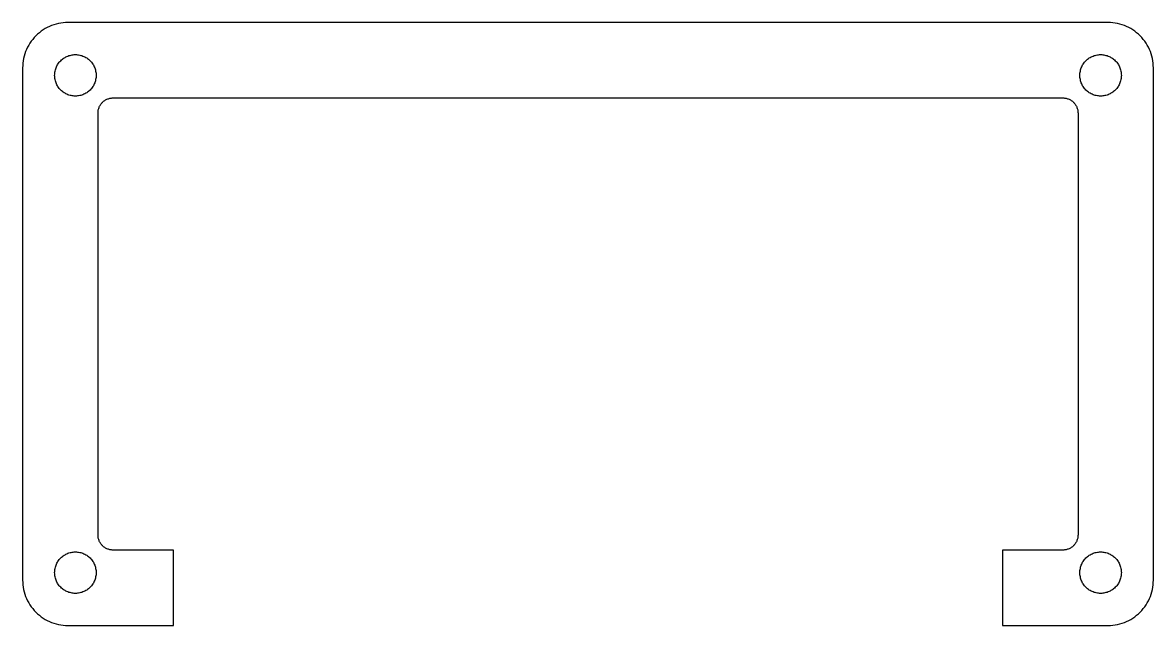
# Model space of a CAD drawing. Header units: metres. Extents: x -38 to 198, y -20 to 155.
# Drawn here: x -37.5 to 37.5, y 25 to 65 of the extents above; entities that cross this region are included whole.
import ezdxf

# ---------------------------------------------------------------- set-up
doc = ezdxf.new("R2010")
doc.units = ezdxf.units.M

msp = doc.modelspace()

# ---------------------------------------------------------------- linework, layer by layer
for p, q in [((-36.1339, 64.516), (-36.2634, 64.427)), ((-36, 64.5981), (-36.1339, 64.516)), ((-35.862, 64.673), (-36, 64.5981)), ((-35.7202, 64.7406), (-35.862, 64.673)), ((-35.5751, 64.8007), (-35.7202, 64.7406)), ((-35.427, 64.8532), (-35.5751, 64.8007)), ((-35.2764, 64.8978), (-35.427, 64.8532)), ((-35.1237, 64.9344), (-35.2764, 64.8978)), ((-34.9693, 64.9631), (-35.1237, 64.9344)), ((-34.8136, 64.9836), (-34.9693, 64.9631)), ((-34.657, 64.9959), (-34.8136, 64.9836)), ((-34.5, 65), (-34.657, 64.9959)), ((34.5, 65), (-34.5, 65)), ((34.657, 64.9959), (34.5, 65)), ((34.8136, 64.9836), (34.657, 64.9959)), ((34.9693, 64.9631), (34.8136, 64.9836)), ((35.1237, 64.9344), (34.9693, 64.9631)), ((35.2764, 64.8978), (35.1237, 64.9344)), ((35.427, 64.8532), (35.2764, 64.8978)), ((35.5751, 64.8007), (35.427, 64.8532)), ((35.7202, 64.7406), (35.5751, 64.8007)), ((35.862, 64.673), (35.7202, 64.7406)), ((36, 64.5981), (35.862, 64.673)), ((36.1339, 64.516), (36, 64.5981)), ((36.2634, 64.427), (36.1339, 64.516)), ((-36.927, 63.7634), (-37.016, 63.6339)), ((-36.8314, 63.888), (-36.927, 63.7634)), ((-36.7294, 64.0074), (-36.8314, 63.888)), ((-36.6213, 64.1213), (-36.7294, 64.0074)), ((-36.5074, 64.2294), (-36.6213, 64.1213)), ((-36.388, 64.3314), (-36.5074, 64.2294)), ((-36.2634, 64.427), (-36.388, 64.3314)), ((36.388, 64.3314), (36.2634, 64.427)), ((36.5074, 64.2294), (36.388, 64.3314)), ((36.6213, 64.1213), (36.5074, 64.2294)), ((36.7294, 64.0074), (36.6213, 64.1213)), ((36.8314, 63.888), (36.7294, 64.0074)), ((36.927, 63.7634), (36.8314, 63.888)), ((37.016, 63.6339), (36.927, 63.7634)), ((-37.3007, 63.0751), (-37.3532, 62.927)), ((-37.2406, 63.2202), (-37.3007, 63.0751)), ((-37.173, 63.362), (-37.2406, 63.2202)), ((-37.0981, 63.5), (-37.173, 63.362)), ((-37.016, 63.6339), (-37.0981, 63.5)), ((37.0981, 63.5), (37.016, 63.6339)), ((37.173, 63.362), (37.0981, 63.5)), ((37.2406, 63.2202), (37.173, 63.362)), ((37.3007, 63.0751), (37.2406, 63.2202)), ((37.3532, 62.927), (37.3007, 63.0751)), ((-37.4836, 62.3136), (-37.4959, 62.157)), ((-37.4631, 62.4693), (-37.4836, 62.3136)), ((-37.4344, 62.6237), (-37.4631, 62.4693)), ((-37.3978, 62.7764), (-37.4344, 62.6237)), ((-37.3532, 62.927), (-37.3978, 62.7764)), ((-35.1532, 62.2489), (-35.1124, 62.3082)), ((-35.1124, 62.3082), (-35.0686, 62.3653)), ((-35.0686, 62.3653), (-35.0218, 62.42)), ((-35.0218, 62.42), (-34.9723, 62.4723)), ((-34.9723, 62.4723), (-34.92, 62.5218)), ((-34.92, 62.5218), (-34.8653, 62.5686)), ((-34.8653, 62.5686), (-34.8082, 62.6124)), ((-34.8082, 62.6124), (-34.7489, 62.6532)), ((-34.7489, 62.6532), (-34.6875, 62.6908)), ((-34.6875, 62.6908), (-34.6242, 62.7251)), ((-34.6242, 62.7251), (-34.5592, 62.7561)), ((-34.5592, 62.7561), (-34.4928, 62.7837)), ((-34.4928, 62.7837), (-34.4249, 62.8077)), ((-34.4249, 62.8077), (-34.3559, 62.8281)), ((-34.3559, 62.8281), (-34.2859, 62.8449)), ((-34.2859, 62.8449), (-34.2151, 62.8581)), ((-34.2151, 62.8581), (-34.1437, 62.8675)), ((-34.1437, 62.8675), (-34.072, 62.8731)), ((-34.072, 62.8731), (-34, 62.875)), ((-34, 62.875), (-33.928, 62.8731)), ((-33.928, 62.8731), (-33.8563, 62.8675)), ((-33.8563, 62.8675), (-33.7849, 62.8581)), ((-33.7849, 62.8581), (-33.7141, 62.8449)), ((-33.7141, 62.8449), (-33.6441, 62.8281)), ((-33.6441, 62.8281), (-33.5751, 62.8077)), ((-33.5751, 62.8077), (-33.5072, 62.7837)), ((-33.5072, 62.7837), (-33.4407, 62.7561)), ((-33.4407, 62.7561), (-33.3758, 62.7251)), ((-33.3758, 62.7251), (-33.3125, 62.6908)), ((-33.3125, 62.6908), (-33.2511, 62.6532)), ((-33.2511, 62.6532), (-33.1918, 62.6124)), ((-33.1918, 62.6124), (-33.1347, 62.5686)), ((-33.1347, 62.5686), (-33.0799, 62.5218)), ((-33.0799, 62.5218), (-33.0277, 62.4723)), ((-33.0277, 62.4723), (-32.9782, 62.42)), ((-32.9782, 62.42), (-32.9314, 62.3653)), ((-32.9314, 62.3653), (-32.8876, 62.3082)), ((-32.8876, 62.3082), (-32.8468, 62.2489)), ((32.8468, 62.2489), (32.8876, 62.3082)), ((32.8876, 62.3082), (32.9314, 62.3653)), ((32.9314, 62.3653), (32.9782, 62.42)), ((32.9782, 62.42), (33.0277, 62.4723)), ((33.0277, 62.4723), (33.0799, 62.5218)), ((33.0799, 62.5218), (33.1347, 62.5686)), ((33.1347, 62.5686), (33.1918, 62.6124)), ((33.1918, 62.6124), (33.2511, 62.6532)), ((33.2511, 62.6532), (33.3125, 62.6908)), ((33.3125, 62.6908), (33.3758, 62.7251)), ((33.3758, 62.7251), (33.4407, 62.7561)), ((33.4407, 62.7561), (33.5072, 62.7837)), ((33.5072, 62.7837), (33.5751, 62.8077)), ((33.5751, 62.8077), (33.6441, 62.8281)), ((33.6441, 62.8281), (33.7141, 62.8449)), ((33.7141, 62.8449), (33.7849, 62.8581)), ((33.7849, 62.8581), (33.8563, 62.8675)), ((33.8563, 62.8675), (33.928, 62.8731)), ((33.928, 62.8731), (34, 62.875)), ((34, 62.875), (34.072, 62.8731)), ((34.072, 62.8731), (34.1437, 62.8675)), ((34.1437, 62.8675), (34.2151, 62.8581)), ((34.2151, 62.8581), (34.2859, 62.8449)), ((34.2859, 62.8449), (34.3559, 62.8281)), ((34.3559, 62.8281), (34.4249, 62.8077)), ((34.4249, 62.8077), (34.4928, 62.7837)), ((34.4928, 62.7837), (34.5592, 62.7561)), ((34.5592, 62.7561), (34.6242, 62.7251)), ((34.6242, 62.7251), (34.6875, 62.6908)), ((34.6875, 62.6908), (34.7489, 62.6532)), ((34.7489, 62.6532), (34.8082, 62.6124)), ((34.8082, 62.6124), (34.8653, 62.5686)), ((34.8653, 62.5686), (34.92, 62.5218)), ((34.92, 62.5218), (34.9723, 62.4723)), ((34.9723, 62.4723), (35.0218, 62.42)), ((35.0218, 62.42), (35.0686, 62.3653)), ((35.0686, 62.3653), (35.1124, 62.3082)), ((35.1124, 62.3082), (35.1532, 62.2489)), ((37.3978, 62.7764), (37.3532, 62.927)), ((37.4344, 62.6237), (37.3978, 62.7764)), ((37.4631, 62.4693), (37.4344, 62.6237)), ((37.4836, 62.3136), (37.4631, 62.4693)), ((37.4959, 62.157), (37.4836, 62.3136)), ((-37.4959, 62.157), (-37.5, 62)), ((-37.5, 62), (-37.5, 28)), ((-35.375, 61.5), (-35.3731, 61.572)), ((-35.3731, 61.428), (-35.375, 61.5)), ((-35.3731, 61.572), (-35.3675, 61.6437)), ((-35.3675, 61.6437), (-35.3581, 61.7151)), ((-35.3581, 61.7151), (-35.3449, 61.7859)), ((-35.3449, 61.7859), (-35.3281, 61.8559)), ((-35.3281, 61.8559), (-35.3077, 61.9249)), ((-35.3077, 61.9249), (-35.2837, 61.9928)), ((-35.2837, 61.9928), (-35.2561, 62.0592)), ((-35.2561, 62.0592), (-35.2251, 62.1242)), ((-35.2251, 62.1242), (-35.1908, 62.1875)), ((-35.1908, 62.1875), (-35.1532, 62.2489)), ((-32.8468, 62.2489), (-32.8092, 62.1875)), ((-32.8092, 62.1875), (-32.7749, 62.1242)), ((-32.7749, 62.1242), (-32.7439, 62.0592)), ((-32.7439, 62.0592), (-32.7163, 61.9928)), ((-32.7163, 61.9928), (-32.6923, 61.9249)), ((-32.6923, 61.9249), (-32.6718, 61.8559)), ((-32.6718, 61.8559), (-32.655, 61.7859)), ((-32.655, 61.7859), (-32.6419, 61.7151)), ((-32.6419, 61.7151), (-32.6325, 61.6437)), ((-32.6325, 61.6437), (-32.6269, 61.572)), ((-32.6269, 61.572), (-32.625, 61.5)), ((-32.625, 61.5), (-32.6269, 61.428)), ((32.625, 61.5), (32.6269, 61.572)), ((32.6269, 61.428), (32.625, 61.5)), ((32.6269, 61.572), (32.6325, 61.6437)), ((32.6325, 61.6437), (32.6419, 61.7151)), ((32.6419, 61.7151), (32.655, 61.7859)), ((32.655, 61.7859), (32.6718, 61.8559)), ((32.6718, 61.8559), (32.6923, 61.9249)), ((32.6923, 61.9249), (32.7163, 61.9928)), ((32.7163, 61.9928), (32.7439, 62.0592)), ((32.7439, 62.0592), (32.7749, 62.1242)), ((32.7749, 62.1242), (32.8092, 62.1875)), ((32.8092, 62.1875), (32.8468, 62.2489)), ((35.1532, 62.2489), (35.1908, 62.1875)), ((35.1908, 62.1875), (35.2251, 62.1242)), ((35.2251, 62.1242), (35.2561, 62.0592)), ((35.2561, 62.0592), (35.2837, 61.9928)), ((35.2837, 61.9928), (35.3077, 61.9249)), ((35.3077, 61.9249), (35.3281, 61.8559)), ((35.3281, 61.8559), (35.3449, 61.7859)), ((35.3449, 61.7859), (35.3581, 61.7151)), ((35.3581, 61.7151), (35.3675, 61.6437)), ((35.3675, 61.6437), (35.3731, 61.572)), ((35.3731, 61.572), (35.375, 61.5)), ((35.375, 61.5), (35.3731, 61.428)), ((37.5, 62), (37.4959, 62.157)), ((37.5, 28), (37.5, 62)), ((-35.3675, 61.3563), (-35.3731, 61.428)), ((-35.3581, 61.2849), (-35.3675, 61.3563)), ((-35.3449, 61.2141), (-35.3581, 61.2849)), ((-35.3281, 61.1441), (-35.3449, 61.2141)), ((-35.3077, 61.0751), (-35.3281, 61.1441)), ((-35.2837, 61.0072), (-35.3077, 61.0751)), ((-35.2561, 60.9407), (-35.2837, 61.0072)), ((-35.2251, 60.8758), (-35.2561, 60.9407)), ((-35.1908, 60.8125), (-35.2251, 60.8758)), ((-35.1532, 60.7511), (-35.1908, 60.8125)), ((-35.1124, 60.6918), (-35.1532, 60.7511)), ((-32.8468, 60.7511), (-32.8876, 60.6918)), ((-32.8092, 60.8125), (-32.8468, 60.7511)), ((-32.7749, 60.8758), (-32.8092, 60.8125)), ((-32.7439, 60.9407), (-32.7749, 60.8758)), ((-32.7163, 61.0072), (-32.7439, 60.9407)), ((-32.6923, 61.0751), (-32.7163, 61.0072)), ((-32.6718, 61.1441), (-32.6923, 61.0751)), ((-32.655, 61.2141), (-32.6718, 61.1441)), ((-32.6419, 61.2849), (-32.655, 61.2141)), ((-32.6325, 61.3563), (-32.6419, 61.2849)), ((-32.6269, 61.428), (-32.6325, 61.3563)), ((32.6325, 61.3563), (32.6269, 61.428)), ((32.6419, 61.2849), (32.6325, 61.3563)), ((32.655, 61.2141), (32.6419, 61.2849)), ((32.6718, 61.1441), (32.655, 61.2141)), ((32.6923, 61.0751), (32.6718, 61.1441)), ((32.7163, 61.0072), (32.6923, 61.0751)), ((32.7439, 60.9407), (32.7163, 61.0072)), ((32.7749, 60.8758), (32.7439, 60.9407)), ((32.8092, 60.8125), (32.7749, 60.8758)), ((32.8468, 60.7511), (32.8092, 60.8125)), ((32.8876, 60.6918), (32.8468, 60.7511)), ((35.1532, 60.7511), (35.1124, 60.6918)), ((35.1908, 60.8125), (35.1532, 60.7511)), ((35.2251, 60.8758), (35.1908, 60.8125)), ((35.2561, 60.9407), (35.2251, 60.8758)), ((35.2837, 61.0072), (35.2561, 60.9407)), ((35.3077, 61.0751), (35.2837, 61.0072)), ((35.3281, 61.1441), (35.3077, 61.0751)), ((35.3449, 61.2141), (35.3281, 61.1441)), ((35.3581, 61.2849), (35.3449, 61.2141)), ((35.3675, 61.3563), (35.3581, 61.2849)), ((35.3731, 61.428), (35.3675, 61.3563)), ((-35.0686, 60.6347), (-35.1124, 60.6918)), ((-35.0218, 60.5799), (-35.0686, 60.6347)), ((-34.9723, 60.5277), (-35.0218, 60.5799)), ((-34.92, 60.4782), (-34.9723, 60.5277)), ((-34.8653, 60.4314), (-34.92, 60.4782)), ((-34.8082, 60.3876), (-34.8653, 60.4314)), ((-34.7489, 60.3468), (-34.8082, 60.3876)), ((-34.6875, 60.3092), (-34.7489, 60.3468)), ((-34.6242, 60.2749), (-34.6875, 60.3092)), ((-34.5592, 60.2439), (-34.6242, 60.2749)), ((-34.4928, 60.2163), (-34.5592, 60.2439)), ((-34.4249, 60.1923), (-34.4928, 60.2163)), ((-34.3559, 60.1718), (-34.4249, 60.1923)), ((-34.2859, 60.155), (-34.3559, 60.1718)), ((-34.2151, 60.1419), (-34.2859, 60.155)), ((-34.1437, 60.1325), (-34.2151, 60.1419)), ((-34.072, 60.1269), (-34.1437, 60.1325)), ((-34, 60.125), (-34.072, 60.1269)), ((-33.928, 60.1269), (-34, 60.125)), ((-33.8563, 60.1325), (-33.928, 60.1269)), ((-33.7849, 60.1419), (-33.8563, 60.1325)), ((-33.7141, 60.155), (-33.7849, 60.1419)), ((-33.6441, 60.1718), (-33.7141, 60.155)), ((-33.5751, 60.1923), (-33.6441, 60.1718)), ((-33.5072, 60.2163), (-33.5751, 60.1923)), ((-33.4407, 60.2439), (-33.5072, 60.2163)), ((-33.3758, 60.2749), (-33.4407, 60.2439)), ((-33.3125, 60.3092), (-33.3758, 60.2749)), ((-33.2511, 60.3468), (-33.3125, 60.3092)), ((-33.1918, 60.3876), (-33.2511, 60.3468)), ((-33.1347, 60.4314), (-33.1918, 60.3876)), ((-33.0799, 60.4782), (-33.1347, 60.4314)), ((-33.0277, 60.5277), (-33.0799, 60.4782)), ((-32.9782, 60.5799), (-33.0277, 60.5277)), ((-32.9314, 60.6347), (-32.9782, 60.5799)), ((-32.8876, 60.6918), (-32.9314, 60.6347)), ((-31.5523, 59.9986), (-31.5, 60)), ((-31.5, 60), (31.5, 60)), ((31.5, 60), (31.5523, 59.9986)), ((32.9314, 60.6347), (32.8876, 60.6918)), ((32.9782, 60.5799), (32.9314, 60.6347)), ((33.0277, 60.5277), (32.9782, 60.5799)), ((33.0799, 60.4782), (33.0277, 60.5277)), ((33.1347, 60.4314), (33.0799, 60.4782)), ((33.1918, 60.3876), (33.1347, 60.4314)), ((33.2511, 60.3468), (33.1918, 60.3876)), ((33.3125, 60.3092), (33.2511, 60.3468)), ((33.3758, 60.2749), (33.3125, 60.3092)), ((33.4407, 60.2439), (33.3758, 60.2749)), ((33.5072, 60.2163), (33.4407, 60.2439)), ((33.5751, 60.1923), (33.5072, 60.2163)), ((33.6441, 60.1718), (33.5751, 60.1923)), ((33.7141, 60.155), (33.6441, 60.1718)), ((33.7849, 60.1419), (33.7141, 60.155)), ((33.8563, 60.1325), (33.7849, 60.1419)), ((33.928, 60.1269), (33.8563, 60.1325)), ((34, 60.125), (33.928, 60.1269)), ((34.072, 60.1269), (34, 60.125)), ((34.1437, 60.1325), (34.072, 60.1269)), ((34.2151, 60.1419), (34.1437, 60.1325)), ((34.2859, 60.155), (34.2151, 60.1419)), ((34.3559, 60.1718), (34.2859, 60.155)), ((34.4249, 60.1923), (34.3559, 60.1718)), ((34.4928, 60.2163), (34.4249, 60.1923)), ((34.5592, 60.2439), (34.4928, 60.2163)), ((34.6242, 60.2749), (34.5592, 60.2439)), ((34.6875, 60.3092), (34.6242, 60.2749)), ((34.7489, 60.3468), (34.6875, 60.3092)), ((34.8082, 60.3876), (34.7489, 60.3468)), ((34.8653, 60.4314), (34.8082, 60.3876)), ((34.92, 60.4782), (34.8653, 60.4314)), ((34.9723, 60.5277), (34.92, 60.4782)), ((35.0218, 60.5799), (34.9723, 60.5277)), ((35.0686, 60.6347), (35.0218, 60.5799)), ((35.1124, 60.6918), (35.0686, 60.6347)), ((-32.4781, 59.2079), (-32.4659, 59.2588)), ((-32.4659, 59.2588), (-32.451, 59.309)), ((-32.451, 59.309), (-32.4336, 59.3584)), ((-32.4336, 59.3584), (-32.4135, 59.4067)), ((-32.4135, 59.4067), (-32.391, 59.454)), ((-32.391, 59.454), (-32.366, 59.5)), ((-32.366, 59.5), (-32.3387, 59.5446)), ((-32.3387, 59.5446), (-32.309, 59.5878)), ((-32.309, 59.5878), (-32.2771, 59.6293)), ((-32.2771, 59.6293), (-32.2431, 59.6691)), ((-32.2431, 59.6691), (-32.2071, 59.7071)), ((-32.2071, 59.7071), (-32.1691, 59.7431)), ((-32.1691, 59.7431), (-32.1293, 59.7771)), ((-32.1293, 59.7771), (-32.0878, 59.809)), ((-32.0878, 59.809), (-32.0446, 59.8387)), ((-32.0446, 59.8387), (-32, 59.866)), ((-32, 59.866), (-31.954, 59.891)), ((-31.954, 59.891), (-31.9067, 59.9135)), ((-31.9067, 59.9135), (-31.8584, 59.9336)), ((-31.8584, 59.9336), (-31.809, 59.951)), ((-31.809, 59.951), (-31.7588, 59.9659)), ((-31.7588, 59.9659), (-31.7079, 59.9781)), ((-31.7079, 59.9781), (-31.6564, 59.9877)), ((-31.6564, 59.9877), (-31.6045, 59.9945)), ((-31.6045, 59.9945), (-31.5523, 59.9986)), ((31.5523, 59.9986), (31.6045, 59.9945)), ((31.6045, 59.9945), (31.6564, 59.9877)), ((31.6564, 59.9877), (31.7079, 59.9781)), ((31.7079, 59.9781), (31.7588, 59.9659)), ((31.7588, 59.9659), (31.809, 59.951)), ((31.809, 59.951), (31.8584, 59.9336)), ((31.8584, 59.9336), (31.9067, 59.9135)), ((31.9067, 59.9135), (31.954, 59.891)), ((31.954, 59.891), (32, 59.866)), ((32, 59.866), (32.0446, 59.8387)), ((32.0446, 59.8387), (32.0878, 59.809)), ((32.0878, 59.809), (32.1293, 59.7771)), ((32.1293, 59.7771), (32.1691, 59.7431)), ((32.1691, 59.7431), (32.2071, 59.7071)), ((32.2071, 59.7071), (32.2431, 59.6691)), ((32.2431, 59.6691), (32.2771, 59.6293)), ((32.2771, 59.6293), (32.309, 59.5878)), ((32.309, 59.5878), (32.3387, 59.5446)), ((32.3387, 59.5446), (32.366, 59.5)), ((32.366, 59.5), (32.391, 59.454)), ((32.391, 59.454), (32.4135, 59.4067)), ((32.4135, 59.4067), (32.4336, 59.3584)), ((32.4336, 59.3584), (32.451, 59.309)), ((32.451, 59.309), (32.4659, 59.2588)), ((32.4659, 59.2588), (32.4781, 59.2079)), ((-32.5, 59), (-32.4986, 59.0523)), ((-32.5, 31), (-32.5, 59)), ((-32.4986, 59.0523), (-32.4945, 59.1045)), ((-32.4945, 59.1045), (-32.4877, 59.1564)), ((-32.4877, 59.1564), (-32.4781, 59.2079)), ((32.4781, 59.2079), (32.4877, 59.1564)), ((32.4877, 59.1564), (32.4945, 59.1045)), ((32.4945, 59.1045), (32.4986, 59.0523)), ((32.4986, 59.0523), (32.5, 59)), ((32.5, 59), (32.5, 31)), ((-32.4986, 30.9477), (-32.5, 31)), ((-32.4945, 30.8955), (-32.4986, 30.9477)), ((-32.4877, 30.8436), (-32.4945, 30.8955)), ((-32.4781, 30.7921), (-32.4877, 30.8436)), ((-32.4659, 30.7412), (-32.4781, 30.7921)), ((32.4781, 30.7921), (32.4659, 30.7412)), ((32.4877, 30.8436), (32.4781, 30.7921)), ((32.4945, 30.8955), (32.4877, 30.8436)), ((32.4986, 30.9477), (32.4945, 30.8955)), ((32.5, 31), (32.4986, 30.9477)), ((-32.451, 30.691), (-32.4659, 30.7412)), ((-32.4336, 30.6416), (-32.451, 30.691)), ((-32.4135, 30.5933), (-32.4336, 30.6416)), ((-32.391, 30.546), (-32.4135, 30.5933)), ((-32.366, 30.5), (-32.391, 30.546)), ((-32.3387, 30.4554), (-32.366, 30.5)), ((-32.309, 30.4122), (-32.3387, 30.4554)), ((-32.2771, 30.3707), (-32.309, 30.4122)), ((-32.2431, 30.3309), (-32.2771, 30.3707)), ((-32.2071, 30.2929), (-32.2431, 30.3309)), ((-32.1691, 30.2569), (-32.2071, 30.2929)), ((-32.1293, 30.2229), (-32.1691, 30.2569)), ((-32.0878, 30.191), (-32.1293, 30.2229)), ((-32.0446, 30.1613), (-32.0878, 30.191)), ((-32, 30.134), (-32.0446, 30.1613)), ((-31.954, 30.109), (-32, 30.134)), ((-31.9067, 30.0865), (-31.954, 30.109)), ((-31.8584, 30.0664), (-31.9067, 30.0865)), ((-31.809, 30.049), (-31.8584, 30.0664)), ((-31.7588, 30.0341), (-31.809, 30.049)), ((-31.7079, 30.0219), (-31.7588, 30.0341)), ((-31.6564, 30.0123), (-31.7079, 30.0219)), ((-31.6045, 30.0055), (-31.6564, 30.0123)), ((-31.5523, 30.0014), (-31.6045, 30.0055)), ((-31.5, 30), (-31.5523, 30.0014)), ((-27.5, 30), (-31.5, 30)), ((-27.5, 25), (-27.5, 30)), ((31.5, 30), (27.5, 30)), ((27.5, 30), (27.5, 25)), ((31.5523, 30.0014), (31.5, 30)), ((31.6045, 30.0055), (31.5523, 30.0014)), ((31.6564, 30.0123), (31.6045, 30.0055)), ((31.7079, 30.0219), (31.6564, 30.0123)), ((31.7588, 30.0341), (31.7079, 30.0219)), ((31.809, 30.049), (31.7588, 30.0341)), ((31.8584, 30.0664), (31.809, 30.049)), ((31.9067, 30.0865), (31.8584, 30.0664)), ((31.954, 30.109), (31.9067, 30.0865)), ((32, 30.134), (31.954, 30.109)), ((32.0446, 30.1613), (32, 30.134)), ((32.0878, 30.191), (32.0446, 30.1613)), ((32.1293, 30.2229), (32.0878, 30.191)), ((32.1691, 30.2569), (32.1293, 30.2229)), ((32.2071, 30.2929), (32.1691, 30.2569)), ((32.2431, 30.3309), (32.2071, 30.2929)), ((32.2771, 30.3707), (32.2431, 30.3309)), ((32.309, 30.4122), (32.2771, 30.3707)), ((32.3387, 30.4554), (32.309, 30.4122)), ((32.366, 30.5), (32.3387, 30.4554)), ((32.391, 30.546), (32.366, 30.5)), ((32.4135, 30.5933), (32.391, 30.546)), ((32.4336, 30.6416), (32.4135, 30.5933)), ((32.451, 30.691), (32.4336, 30.6416)), ((32.4659, 30.7412), (32.451, 30.691)), ((-35.1532, 29.2489), (-35.1124, 29.3082)), ((-35.1124, 29.3082), (-35.0686, 29.3653)), ((-35.0686, 29.3653), (-35.0218, 29.4201)), ((-35.0218, 29.4201), (-34.9723, 29.4723)), ((-34.9723, 29.4723), (-34.92, 29.5218)), ((-34.92, 29.5218), (-34.8653, 29.5686)), ((-34.8653, 29.5686), (-34.8082, 29.6124)), ((-34.8082, 29.6124), (-34.7489, 29.6532)), ((-34.7489, 29.6532), (-34.6875, 29.6908)), ((-34.6875, 29.6908), (-34.6242, 29.7251)), ((-34.6242, 29.7251), (-34.5592, 29.7561)), ((-34.5592, 29.7561), (-34.4928, 29.7837)), ((-34.4928, 29.7837), (-34.4249, 29.8077)), ((-34.4249, 29.8077), (-34.3559, 29.8282)), ((-34.3559, 29.8282), (-34.2859, 29.845)), ((-34.2859, 29.845), (-34.2151, 29.8581)), ((-34.2151, 29.8581), (-34.1437, 29.8675)), ((-34.1437, 29.8675), (-34.072, 29.8731)), ((-34.072, 29.8731), (-34, 29.875)), ((-34, 29.875), (-33.928, 29.8731)), ((-33.928, 29.8731), (-33.8563, 29.8675)), ((-33.8563, 29.8675), (-33.7849, 29.8581)), ((-33.7849, 29.8581), (-33.7141, 29.845)), ((-33.7141, 29.845), (-33.6441, 29.8282)), ((-33.6441, 29.8282), (-33.5751, 29.8077)), ((-33.5751, 29.8077), (-33.5072, 29.7837)), ((-33.5072, 29.7837), (-33.4407, 29.7561)), ((-33.4407, 29.7561), (-33.3758, 29.7251)), ((-33.3758, 29.7251), (-33.3125, 29.6908)), ((-33.3125, 29.6908), (-33.2511, 29.6532)), ((-33.2511, 29.6532), (-33.1918, 29.6124)), ((-33.1918, 29.6124), (-33.1347, 29.5686)), ((-33.1347, 29.5686), (-33.0799, 29.5218)), ((-33.0799, 29.5218), (-33.0277, 29.4723)), ((-33.0277, 29.4723), (-32.9782, 29.4201)), ((-32.9782, 29.4201), (-32.9314, 29.3653)), ((-32.9314, 29.3653), (-32.8876, 29.3082)), ((-32.8876, 29.3082), (-32.8468, 29.2489)), ((32.8468, 29.2489), (32.8876, 29.3082)), ((32.8876, 29.3082), (32.9314, 29.3653)), ((32.9314, 29.3653), (32.9782, 29.4201)), ((32.9782, 29.4201), (33.0277, 29.4723)), ((33.0277, 29.4723), (33.0799, 29.5218)), ((33.0799, 29.5218), (33.1347, 29.5686)), ((33.1347, 29.5686), (33.1918, 29.6124)), ((33.1918, 29.6124), (33.2511, 29.6532)), ((33.2511, 29.6532), (33.3125, 29.6908)), ((33.3125, 29.6908), (33.3758, 29.7251)), ((33.3758, 29.7251), (33.4407, 29.7561)), ((33.4407, 29.7561), (33.5072, 29.7837)), ((33.5072, 29.7837), (33.5751, 29.8077)), ((33.5751, 29.8077), (33.6441, 29.8282)), ((33.6441, 29.8282), (33.7141, 29.845)), ((33.7141, 29.845), (33.7849, 29.8581)), ((33.7849, 29.8581), (33.8563, 29.8675)), ((33.8563, 29.8675), (33.928, 29.8731)), ((33.928, 29.8731), (34, 29.875)), ((34, 29.875), (34.072, 29.8731)), ((34.072, 29.8731), (34.1437, 29.8675)), ((34.1437, 29.8675), (34.2151, 29.8581)), ((34.2151, 29.8581), (34.2859, 29.845)), ((34.2859, 29.845), (34.3559, 29.8282)), ((34.3559, 29.8282), (34.4249, 29.8077)), ((34.4249, 29.8077), (34.4928, 29.7837)), ((34.4928, 29.7837), (34.5592, 29.7561)), ((34.5592, 29.7561), (34.6242, 29.7251)), ((34.6242, 29.7251), (34.6875, 29.6908)), ((34.6875, 29.6908), (34.7489, 29.6532)), ((34.7489, 29.6532), (34.8082, 29.6124)), ((34.8082, 29.6124), (34.8653, 29.5686)), ((34.8653, 29.5686), (34.92, 29.5218)), ((34.92, 29.5218), (34.9723, 29.4723)), ((34.9723, 29.4723), (35.0218, 29.4201)), ((35.0218, 29.4201), (35.0686, 29.3653)), ((35.0686, 29.3653), (35.1124, 29.3082)), ((35.1124, 29.3082), (35.1532, 29.2489)), ((-35.375, 28.5), (-35.3731, 28.572)), ((-35.3731, 28.428), (-35.375, 28.5)), ((-35.3731, 28.572), (-35.3675, 28.6437)), ((-35.3675, 28.6437), (-35.3581, 28.7151)), ((-35.3581, 28.7151), (-35.3449, 28.7859)), ((-35.3449, 28.7859), (-35.3281, 28.8559)), ((-35.3281, 28.8559), (-35.3077, 28.9249)), ((-35.3077, 28.9249), (-35.2837, 28.9928)), ((-35.2837, 28.9928), (-35.2561, 29.0593)), ((-35.2561, 29.0593), (-35.2251, 29.1242)), ((-35.2251, 29.1242), (-35.1908, 29.1875)), ((-35.1908, 29.1875), (-35.1532, 29.2489)), ((-32.8468, 29.2489), (-32.8092, 29.1875)), ((-32.8092, 29.1875), (-32.7749, 29.1242)), ((-32.7749, 29.1242), (-32.7439, 29.0593)), ((-32.7439, 29.0593), (-32.7163, 28.9928)), ((-32.7163, 28.9928), (-32.6923, 28.9249)), ((-32.6923, 28.9249), (-32.6718, 28.8559)), ((-32.6718, 28.8559), (-32.655, 28.7859)), ((-32.655, 28.7859), (-32.6419, 28.7151)), ((-32.6419, 28.7151), (-32.6325, 28.6437)), ((-32.6325, 28.6437), (-32.6269, 28.572)), ((-32.6269, 28.572), (-32.625, 28.5)), ((-32.625, 28.5), (-32.6269, 28.428)), ((32.625, 28.5), (32.6269, 28.572)), ((32.6269, 28.428), (32.625, 28.5)), ((32.6269, 28.572), (32.6325, 28.6437)), ((32.6325, 28.6437), (32.6419, 28.7151)), ((32.6419, 28.7151), (32.655, 28.7859)), ((32.655, 28.7859), (32.6718, 28.8559)), ((32.6718, 28.8559), (32.6923, 28.9249)), ((32.6923, 28.9249), (32.7163, 28.9928)), ((32.7163, 28.9928), (32.7439, 29.0593)), ((32.7439, 29.0593), (32.7749, 29.1242)), ((32.7749, 29.1242), (32.8092, 29.1875)), ((32.8092, 29.1875), (32.8468, 29.2489)), ((35.1532, 29.2489), (35.1908, 29.1875)), ((35.1908, 29.1875), (35.2251, 29.1242)), ((35.2251, 29.1242), (35.2561, 29.0593)), ((35.2561, 29.0593), (35.2837, 28.9928)), ((35.2837, 28.9928), (35.3077, 28.9249)), ((35.3077, 28.9249), (35.3281, 28.8559)), ((35.3281, 28.8559), (35.3449, 28.7859)), ((35.3449, 28.7859), (35.3581, 28.7151)), ((35.3581, 28.7151), (35.3675, 28.6437)), ((35.3675, 28.6437), (35.3731, 28.572)), ((35.3731, 28.572), (35.375, 28.5)), ((35.375, 28.5), (35.3731, 28.428)), ((-37.5, 28), (-37.4959, 27.843)), ((-37.4959, 27.843), (-37.4836, 27.6864)), ((-35.3675, 28.3563), (-35.3731, 28.428)), ((-35.3581, 28.2849), (-35.3675, 28.3563)), ((-35.3449, 28.2141), (-35.3581, 28.2849)), ((-35.3281, 28.1441), (-35.3449, 28.2141)), ((-35.3077, 28.0751), (-35.3281, 28.1441)), ((-35.2837, 28.0072), (-35.3077, 28.0751)), ((-35.2561, 27.9408), (-35.2837, 28.0072)), ((-35.2251, 27.8758), (-35.2561, 27.9408)), ((-35.1908, 27.8125), (-35.2251, 27.8758)), ((-35.1532, 27.7511), (-35.1908, 27.8125)), ((-35.1124, 27.6918), (-35.1532, 27.7511)), ((-32.8468, 27.7511), (-32.8876, 27.6918)), ((-32.8092, 27.8125), (-32.8468, 27.7511)), ((-32.7749, 27.8758), (-32.8092, 27.8125)), ((-32.7439, 27.9408), (-32.7749, 27.8758)), ((-32.7163, 28.0072), (-32.7439, 27.9408)), ((-32.6923, 28.0751), (-32.7163, 28.0072)), ((-32.6718, 28.1441), (-32.6923, 28.0751)), ((-32.655, 28.2141), (-32.6718, 28.1441)), ((-32.6419, 28.2849), (-32.655, 28.2141)), ((-32.6325, 28.3563), (-32.6419, 28.2849)), ((-32.6269, 28.428), (-32.6325, 28.3563)), ((32.6325, 28.3563), (32.6269, 28.428)), ((32.6419, 28.2849), (32.6325, 28.3563)), ((32.655, 28.2141), (32.6419, 28.2849)), ((32.6718, 28.1441), (32.655, 28.2141)), ((32.6923, 28.0751), (32.6718, 28.1441)), ((32.7163, 28.0072), (32.6923, 28.0751)), ((32.7439, 27.9408), (32.7163, 28.0072)), ((32.7749, 27.8758), (32.7439, 27.9408)), ((32.8092, 27.8125), (32.7749, 27.8758)), ((32.8468, 27.7511), (32.8092, 27.8125)), ((32.8876, 27.6918), (32.8468, 27.7511)), ((35.1532, 27.7511), (35.1124, 27.6918)), ((35.1908, 27.8125), (35.1532, 27.7511)), ((35.2251, 27.8758), (35.1908, 27.8125)), ((35.2561, 27.9408), (35.2251, 27.8758)), ((35.2837, 28.0072), (35.2561, 27.9408)), ((35.3077, 28.0751), (35.2837, 28.0072)), ((35.3281, 28.1441), (35.3077, 28.0751)), ((35.3449, 28.2141), (35.3281, 28.1441)), ((35.3581, 28.2849), (35.3449, 28.2141)), ((35.3675, 28.3563), (35.3581, 28.2849)), ((35.3731, 28.428), (35.3675, 28.3563)), ((37.4836, 27.6864), (37.4959, 27.843)), ((37.4959, 27.843), (37.5, 28)), ((-37.4836, 27.6864), (-37.4631, 27.5307)), ((-37.4631, 27.5307), (-37.4344, 27.3763)), ((-37.4344, 27.3763), (-37.3978, 27.2236)), ((-37.3978, 27.2236), (-37.3532, 27.073)), ((-37.3532, 27.073), (-37.3007, 26.9249)), ((-35.0686, 27.6347), (-35.1124, 27.6918)), ((-35.0218, 27.58), (-35.0686, 27.6347)), ((-34.9723, 27.5277), (-35.0218, 27.58)), ((-34.92, 27.4782), (-34.9723, 27.5277)), ((-34.8653, 27.4314), (-34.92, 27.4782)), ((-34.8082, 27.3876), (-34.8653, 27.4314)), ((-34.7489, 27.3468), (-34.8082, 27.3876)), ((-34.6875, 27.3092), (-34.7489, 27.3468)), ((-34.6242, 27.2749), (-34.6875, 27.3092)), ((-34.5592, 27.2439), (-34.6242, 27.2749)), ((-34.4928, 27.2163), (-34.5592, 27.2439)), ((-34.4249, 27.1923), (-34.4928, 27.2163)), ((-34.3559, 27.1719), (-34.4249, 27.1923)), ((-34.2859, 27.1551), (-34.3559, 27.1719)), ((-34.2151, 27.1419), (-34.2859, 27.1551)), ((-34.1437, 27.1325), (-34.2151, 27.1419)), ((-34.072, 27.1269), (-34.1437, 27.1325)), ((-34, 27.125), (-34.072, 27.1269)), ((-33.928, 27.1269), (-34, 27.125)), ((-33.8563, 27.1325), (-33.928, 27.1269)), ((-33.7849, 27.1419), (-33.8563, 27.1325)), ((-33.7141, 27.1551), (-33.7849, 27.1419)), ((-33.6441, 27.1719), (-33.7141, 27.1551)), ((-33.5751, 27.1923), (-33.6441, 27.1719)), ((-33.5072, 27.2163), (-33.5751, 27.1923)), ((-33.4407, 27.2439), (-33.5072, 27.2163)), ((-33.3758, 27.2749), (-33.4407, 27.2439)), ((-33.3125, 27.3092), (-33.3758, 27.2749)), ((-33.2511, 27.3468), (-33.3125, 27.3092)), ((-33.1918, 27.3876), (-33.2511, 27.3468)), ((-33.1347, 27.4314), (-33.1918, 27.3876)), ((-33.0799, 27.4782), (-33.1347, 27.4314)), ((-33.0277, 27.5277), (-33.0799, 27.4782)), ((-32.9782, 27.58), (-33.0277, 27.5277)), ((-32.9314, 27.6347), (-32.9782, 27.58)), ((-32.8876, 27.6918), (-32.9314, 27.6347)), ((32.9314, 27.6347), (32.8876, 27.6918)), ((32.9782, 27.58), (32.9314, 27.6347)), ((33.0277, 27.5277), (32.9782, 27.58)), ((33.0799, 27.4782), (33.0277, 27.5277)), ((33.1347, 27.4314), (33.0799, 27.4782)), ((33.1918, 27.3876), (33.1347, 27.4314)), ((33.2511, 27.3468), (33.1918, 27.3876)), ((33.3125, 27.3092), (33.2511, 27.3468)), ((33.3758, 27.2749), (33.3125, 27.3092)), ((33.4407, 27.2439), (33.3758, 27.2749)), ((33.5072, 27.2163), (33.4407, 27.2439)), ((33.5751, 27.1923), (33.5072, 27.2163)), ((33.6441, 27.1719), (33.5751, 27.1923)), ((33.7141, 27.1551), (33.6441, 27.1719)), ((33.7849, 27.1419), (33.7141, 27.1551)), ((33.8563, 27.1325), (33.7849, 27.1419)), ((33.928, 27.1269), (33.8563, 27.1325)), ((34, 27.125), (33.928, 27.1269)), ((34.072, 27.1269), (34, 27.125)), ((34.1437, 27.1325), (34.072, 27.1269)), ((34.2151, 27.1419), (34.1437, 27.1325)), ((34.2859, 27.1551), (34.2151, 27.1419)), ((34.3559, 27.1719), (34.2859, 27.1551)), ((34.4249, 27.1923), (34.3559, 27.1719)), ((34.4928, 27.2163), (34.4249, 27.1923)), ((34.5592, 27.2439), (34.4928, 27.2163)), ((34.6242, 27.2749), (34.5592, 27.2439)), ((34.6875, 27.3092), (34.6242, 27.2749)), ((34.7489, 27.3468), (34.6875, 27.3092)), ((34.8082, 27.3876), (34.7489, 27.3468)), ((34.8653, 27.4314), (34.8082, 27.3876)), ((34.92, 27.4782), (34.8653, 27.4314)), ((34.9723, 27.5277), (34.92, 27.4782)), ((35.0218, 27.58), (34.9723, 27.5277)), ((35.0686, 27.6347), (35.0218, 27.58)), ((35.1124, 27.6918), (35.0686, 27.6347)), ((37.3007, 26.9249), (37.3532, 27.073)), ((37.3532, 27.073), (37.3978, 27.2236)), ((37.3978, 27.2236), (37.4344, 27.3763)), ((37.4344, 27.3763), (37.4631, 27.5307)), ((37.4631, 27.5307), (37.4836, 27.6864)), ((-37.3007, 26.9249), (-37.2406, 26.7798)), ((-37.2406, 26.7798), (-37.173, 26.638)), ((-37.173, 26.638), (-37.0981, 26.5)), ((-37.0981, 26.5), (-37.016, 26.3661)), ((-37.016, 26.3661), (-36.927, 26.2366)), ((36.927, 26.2366), (37.016, 26.3661)), ((37.016, 26.3661), (37.0981, 26.5)), ((37.0981, 26.5), (37.173, 26.638)), ((37.173, 26.638), (37.2406, 26.7798)), ((37.2406, 26.7798), (37.3007, 26.9249)), ((-36.927, 26.2366), (-36.8314, 26.112)), ((-36.8314, 26.112), (-36.7294, 25.9926)), ((-36.7294, 25.9926), (-36.6213, 25.8787)), ((-36.6213, 25.8787), (-36.5074, 25.7706)), ((-36.5074, 25.7706), (-36.388, 25.6686)), ((-36.388, 25.6686), (-36.2634, 25.573)), ((-36.2634, 25.573), (-36.1339, 25.484)), ((36.1339, 25.484), (36.2634, 25.573)), ((36.2634, 25.573), (36.388, 25.6686)), ((36.388, 25.6686), (36.5074, 25.7706)), ((36.5074, 25.7706), (36.6213, 25.8787)), ((36.6213, 25.8787), (36.7294, 25.9926)), ((36.7294, 25.9926), (36.8314, 26.112)), ((36.8314, 26.112), (36.927, 26.2366)), ((-36.1339, 25.484), (-36, 25.4019)), ((-36, 25.4019), (-35.862, 25.327)), ((-35.862, 25.327), (-35.7202, 25.2594)), ((-35.7202, 25.2594), (-35.5751, 25.1993)), ((-35.5751, 25.1993), (-35.427, 25.1468)), ((-35.427, 25.1468), (-35.2764, 25.1022)), ((-35.2764, 25.1022), (-35.1237, 25.0656)), ((-35.1237, 25.0656), (-34.9693, 25.0369)), ((-34.9693, 25.0369), (-34.8136, 25.0164)), ((-34.8136, 25.0164), (-34.657, 25.0041)), ((-34.657, 25.0041), (-34.5, 25)), ((-34.5, 25), (-27.5, 25)), ((27.5, 25), (34.5, 25)), ((34.5, 25), (34.657, 25.0041)), ((34.657, 25.0041), (34.8136, 25.0164)), ((34.8136, 25.0164), (34.9693, 25.0369)), ((34.9693, 25.0369), (35.1237, 25.0656)), ((35.1237, 25.0656), (35.2764, 25.1022)), ((35.2764, 25.1022), (35.427, 25.1468)), ((35.427, 25.1468), (35.5751, 25.1993)), ((35.5751, 25.1993), (35.7202, 25.2594)), ((35.7202, 25.2594), (35.862, 25.327)), ((35.862, 25.327), (36, 25.4019)), ((36, 25.4019), (36.1339, 25.484))]:
    msp.add_line(p, q)

doc.saveas('drawing.dxf')
